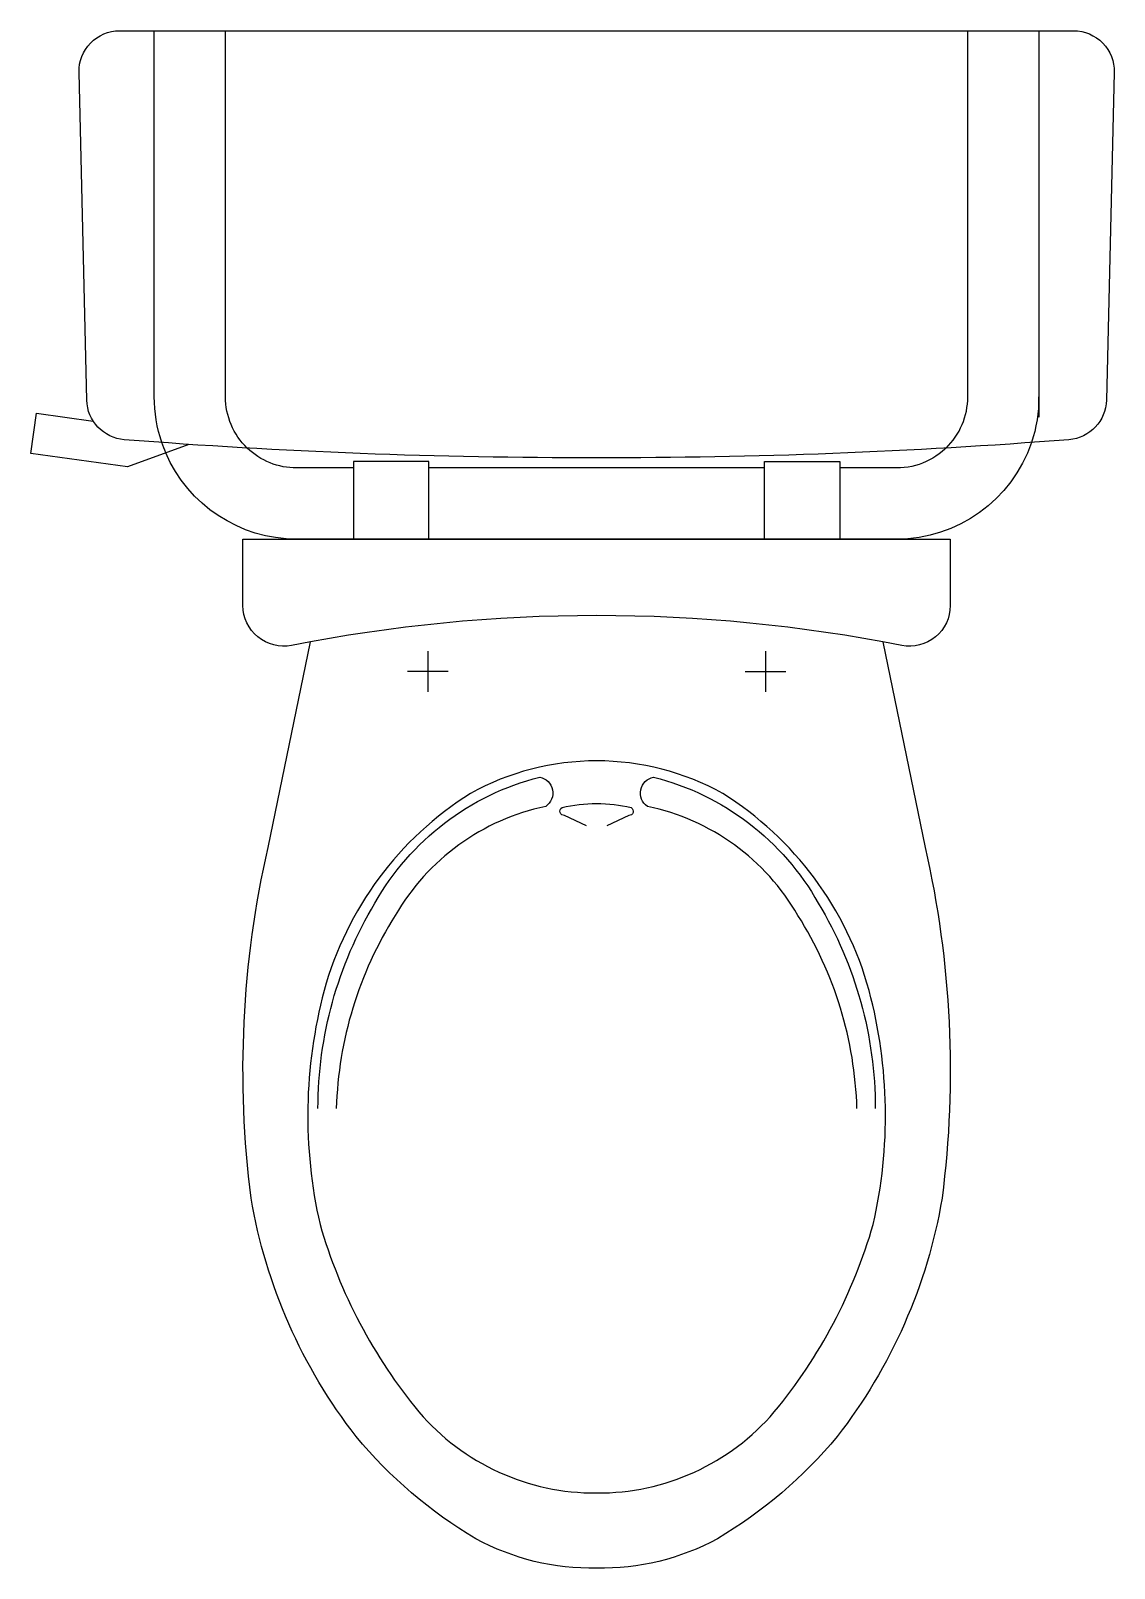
# Model space of a CAD drawing. Extents: x 77.228 to 77.761, y 63.331 to 64.087.
import ezdxf

# ---------------------------------------------------------------- set-up
doc = ezdxf.new("R2010")
doc.units = 0
doc.header["$MEASUREMENT"] = 0

msp = doc.modelspace()

# ---------------------------------------------------------------- linework, layer by layer
for p, q in [((77.72388, 64.08709), (77.72388, 63.93694)), ((77.58893, 63.87209), (77.42382, 63.87209)), ((77.42338, 63.78209), (77.42338, 63.76209)), ((77.58938, 63.78209), (77.58938, 63.76209)), ((77.43338, 63.77209), (77.41338, 63.77209)), ((77.57938, 63.77209), (77.59938, 63.77209))]:
    msp.add_line(p, q)
for points in [[(77.27186, 64.08709), (77.7409, 64.08709, -0.421203), (77.76089, 64.06661), (77.75706, 63.90547, -0.384529), (77.73863, 63.88601, -0.020097), (77.50638, 63.87709, -0.020097), (77.27413, 63.88601, -0.384529), (77.2557, 63.90547), (77.25187, 64.06661, -0.421203)], [(77.3325, 63.83709), (77.68026, 63.83709), (77.68026, 63.80447, -0.472458), (77.65639, 63.78485, 0.097656), (77.35637, 63.78485, -0.472458), (77.3325, 63.80447)], [(77.50638, 63.36809, 0.221073), (77.59375, 63.40793, 0.102493), (77.64238, 63.50009, 0.121565), (77.64038, 63.61509, 0.187395), (77.56838, 63.71209, 0.126952), (77.50638, 63.72809, 0.126952), (77.44438, 63.71209, 0.187395), (77.37238, 63.61509, 0.121565), (77.37038, 63.50009, 0.102493), (77.41901, 63.40793, 0.221073)]]:
    msp.add_lwpolyline(points, format="xyb", close=True)
for points in [[(77.29258, 63.88461, -0.081906), (77.28888, 63.90709), (77.28888, 64.08709)], [(77.33459, 63.88188, -0.203745), (77.32388, 63.90709), (77.32388, 64.08709)], [(77.67817, 63.88188, 0.203745), (77.68888, 63.90709), (77.68888, 64.08709)], [(77.72388, 63.93694), (77.72388, 63.89709), (77.72388, 63.90709, -0.081902), (77.72017, 63.88462)], [(77.29453, 63.87952, -0.019656), (77.29258, 63.88461)], [(77.72017, 63.88462, -0.32142), (77.65388, 63.83709), (77.35888, 63.83709, -0.300027), (77.29453, 63.87952)], [(77.38682, 63.87209), (77.35888, 63.87209, -0.194092), (77.33459, 63.88188)], [(77.68025, 63.88408, -0.216674), (77.65388, 63.87209), (77.62594, 63.87209)], [(77.64713, 63.78662), (77.66792, 63.68546, -0.088113), (77.67625, 63.51305, -0.124068), (77.62464, 63.39583, -0.086475), (77.5658, 63.34558, -0.130408), (77.50638, 63.33109, -0.130408), (77.44696, 63.34558, -0.086475), (77.38812, 63.39583, -0.124068), (77.3365, 63.51305, -0.088113), (77.34484, 63.68546), (77.36562, 63.78662)], [(77.36938, 63.55709, -0.136377), (77.39738, 63.65809, -0.205105), (77.47838, 63.72009, -0.668461), (77.48136, 63.70569, 0.213245), (77.40738, 63.65209, 0.134007), (77.37838, 63.55709)], [(77.63438, 63.55709, 0.134007), (77.60538, 63.65209, 0.213245), (77.5314, 63.70569, -0.668461), (77.53438, 63.72009, -0.205105), (77.61538, 63.65809, -0.136377), (77.64338, 63.55709)], [(77.50138, 63.69609), (77.49059, 63.70128, -0.801198), (77.48938, 63.70509, -0.05862), (77.50638, 63.70709, -0.05862), (77.52338, 63.70509, -0.801198), (77.52216, 63.70128), (77.51138, 63.69609)]]:
    msp.add_lwpolyline(points, format="xyb")
msp.add_lwpolyline([(77.30589, 63.88369), (77.27566, 63.87259), (77.22814, 63.87926), (77.23093, 63.89907), (77.25887, 63.89514)])
for points in [[(77.42382, 63.83709), (77.42382, 63.87527), (77.38682, 63.87527), (77.38682, 63.83709)], [(77.58894, 63.83709), (77.58894, 63.87527), (77.62594, 63.87527), (77.62594, 63.83709)]]:
    msp.add_lwpolyline(points, close=True)

doc.saveas('drawing.dxf')
